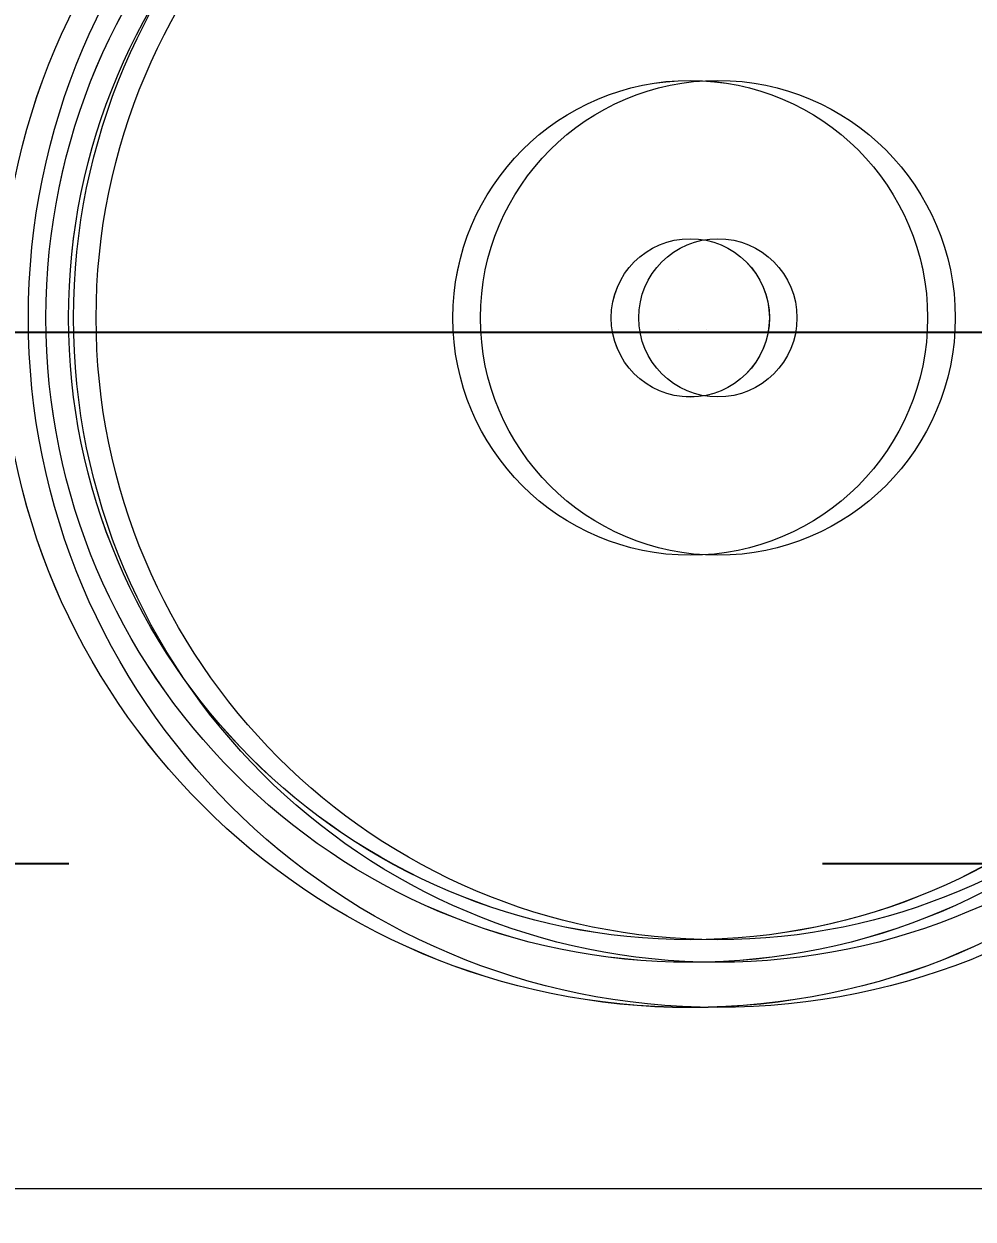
# Model space of a CAD drawing. Header units: millimetres. Extents: x -10178924 to 11692288, y -947381 to 58396.
# Drawn here: x 879007 to 879184.8, y -912813.7 to -912590 of the extents above; entities that cross this region are included whole.
import ezdxf
from ezdxf import colors
from ezdxf.entities.mleader import LeaderData, LeaderLine
from ezdxf.math import Vec2, Vec3

# ---------------------------------------------------------------- set-up
doc = ezdxf.new("R2010")
doc.units = ezdxf.units.MM
doc.linetypes.add('короткая штриховая', pattern=[282.222222, 141.111111, -141.111111])
for name, color, linetype in [('_надписи канализация', 7, 'Continuous'), ('PDF _Стены краска9010', 7, 'Continuous'), ('ВК_Выноски', 7, 'Continuous'), ('Стены внутр.1', 7, 'Continuous')]:
    doc.layers.add(name, color=color, linetype=linetype)
doc.layers.add('Сантехнические приборы', color=7, linetype='Continuous', lineweight=9)
doc.styles.add('ISOCPEUR', font='isocpeui.ttf', dxfattribs={"width": 0.9})

# ---------------------------------------------------------------- blocks, each defined once
blk = doc.blocks.new('_None')
blk = doc.blocks.new('A$Cad086cf1')
at = {"layer": 'PDF _Стены краска9010', "color": 251, "true_color": 0x636466, "transparency": 33554585}
blk.add_line((45064.513, -38356.978), (51639.51, -38356.978), dxfattribs=at)
at = {"layer": 'Сантехнические приборы', "color": 251, "true_color": 0x636466, "transparency": 33554687}
for p, q in [((45353.371, -38356.4), (45353.371, -38356.4)), ((45179.803, -38517.268), (45505.772, -38517.268))]:
    blk.add_line(p, q, dxfattribs=at)
blk.add_lwpolyline([(45174.635, -38191.299), (45174.635, -38517.268), (45500.603, -38517.268), (45500.603, -38191.299)], close=True, dxfattribs=at)
for centre, radius in [((45350.319, -38354.284), 129.117), ((45350.319, -38354.284), 129.117), ((45355.488, -38354.284), 129.117), ((45355.488, -38354.284), 129.117), ((45350.319, -38354.284), 120.651), ((45355.488, -38354.284), 120.651), ((45350.319, -38354.284), 116.417), ((45355.488, -38354.284), 116.417), ((45350.319, -38354.284), 44.45), ((45355.488, -38354.284), 44.45), ((45350.319, -38354.284), 14.817), ((45355.488, -38354.284), 14.817)]:
    blk.add_circle(centre, radius, dxfattribs=at)
at = {"layer": 'Стены внутр.1', "color": 251, "linetype": 'короткая штриховая', "true_color": 0x636466, "transparency": 33554687, "flags": 128}
blk.add_lwpolyline([(54547.305, -38456.478), (36957.674, -38456.478)], dxfattribs=at)

msp = doc.modelspace()

# ---------------------------------------------------------------- linework, layer by layer
at = {"layer": 'Сантехнические приборы', "transparency": 33554687}
msp.add_lwpolyline([(878956.11, -912482.03), (878956.11, -912808), (879282.08, -912808), (879282.08, -912482.03)], close=True, dxfattribs=at)
msp.add_lwpolyline([(879129.67, -912647.13), (879129.67, -912647.13)], dxfattribs=at)
for radius in [129.12, 129.12, 120.65, 116.42, 44.45, 14.82]:
    msp.add_circle((879131.79, -912645.02), radius, dxfattribs=at)

# ---------------------------------------------------------------- block references
msp.add_blockref('A$Cad086cf1', (833781.47, -874290.73))

# ---------------------------------------------------------------- leaders
at = {"layer": '_надписи канализация', "lineweight": -2}
ml = msp.add_multileader_mtext('Standard', dxfattribs=at)
ml.set_content('\\A1;Приямок{\\Fisocp3|c204; }800{\\fArial|b0|i0|c204|p34;х}800х800(h)\\P{\\fArial|b0|i0|c204|p34;с\\Fisocp3|c204; }насосом дренажным {\\A0; \\H0.91667x;ГНОМ 10-10Г\\A1;\\H1.09091x; \\PN=1,1 кВт \\P (1 раб)\\Fisocp3|c204; \\fISOCPEUR|b0|i0|c204|p34;(закрыть рифленым железом)}', color=256, style='ISOCPEUR')
ml.set_leader_properties(lineweight=13)
ml.set_arrow_properties(name='NONE')
ml.build(insert=Vec2(0, 0))
ml.multileader.update_dxf_attribs({"text_left_attachment_type": 6, "text_right_attachment_type": 6, "dogleg_length": 100, "arrow_head_size": 300, "scale": 100})
ctx = ml.context
ctx.base_point, ctx.scale, ctx.char_height, ctx.arrow_head_size, ctx.landing_gap_size, ctx.plane_origin = Vec3(740434.29, -912667.06), 100, 250, 300, 0.09, Vec3(743281.22, -913661.99)
ctx.left_attachment, ctx.right_attachment, ctx.text_align_type = 6, 6, 1
notes = []
notes.append((ctx, [(1, (1, 1, 0), (745889.16, -912667.06), (-1, 0), 100, [(1, [(748693.88, -916333.66)], 0, [])])]))
ctx.mtext.insert, ctx.mtext.width, ctx.mtext.alignment, ctx.mtext.flow_direction = Vec3(742864.05, -912342.06), 6781.3837, 2, 5
at = {"layer": 'ВК_Выноски'}
ml = msp.add_multileader_mtext('Standard', dxfattribs=at)
ml.set_content('{\\W0.9;Ст.К1-13\\P%%C110 }', color=7, style='ISOCPEUR')
ml.set_leader_properties(color=7, linetype='ByLayer', lineweight=-1)
ml.set_arrow_properties(name='NONE')
ml.build(insert=Vec2(0, 0))
ml.multileader.update_dxf_attribs({"text_left_attachment_type": 6, "text_right_attachment_type": 6, "dogleg_length": 0.36, "arrow_head_size": 300})
ctx = ml.context
ctx.base_point, ctx.char_height, ctx.arrow_head_size, ctx.landing_gap_size, ctx.plane_origin = Vec3(879256.1, -914751.73), 250, 300, 100, Vec3(873183.13, -939600.22)
ctx.left_attachment, ctx.right_attachment = 6, 6
notes.append((ctx, [(1, (1, 1, 0), (879155.74, -914751.73), (1, 0), 100.36, [(0, [(877274.56, -910516.94)], 0, [])])]))
ctx.mtext.insert, ctx.mtext.width, ctx.mtext.flow_direction = Vec3(879356.1, -914451.73), 513.5322, 5
for ctx, leaders in notes:
    for number, flags, end, landing, length, lines in leaders:
        leader = LeaderData()
        leader.index, (leader.has_last_leader_line, leader.has_dogleg_vector, leader.attachment_direction) = number, flags
        leader.last_leader_point, leader.dogleg_vector, leader.dogleg_length = Vec3(end), Vec3(landing), length
        for number, points, colour, breaks in lines:
            line = LeaderLine()
            line.index, line.vertices, line.color, line.breaks = number, Vec3.list(points), colors.encode_raw_color(colour), breaks
            leader.lines.append(line)
        ctx.leaders.append(leader)

doc.saveas('drawing.dxf')
